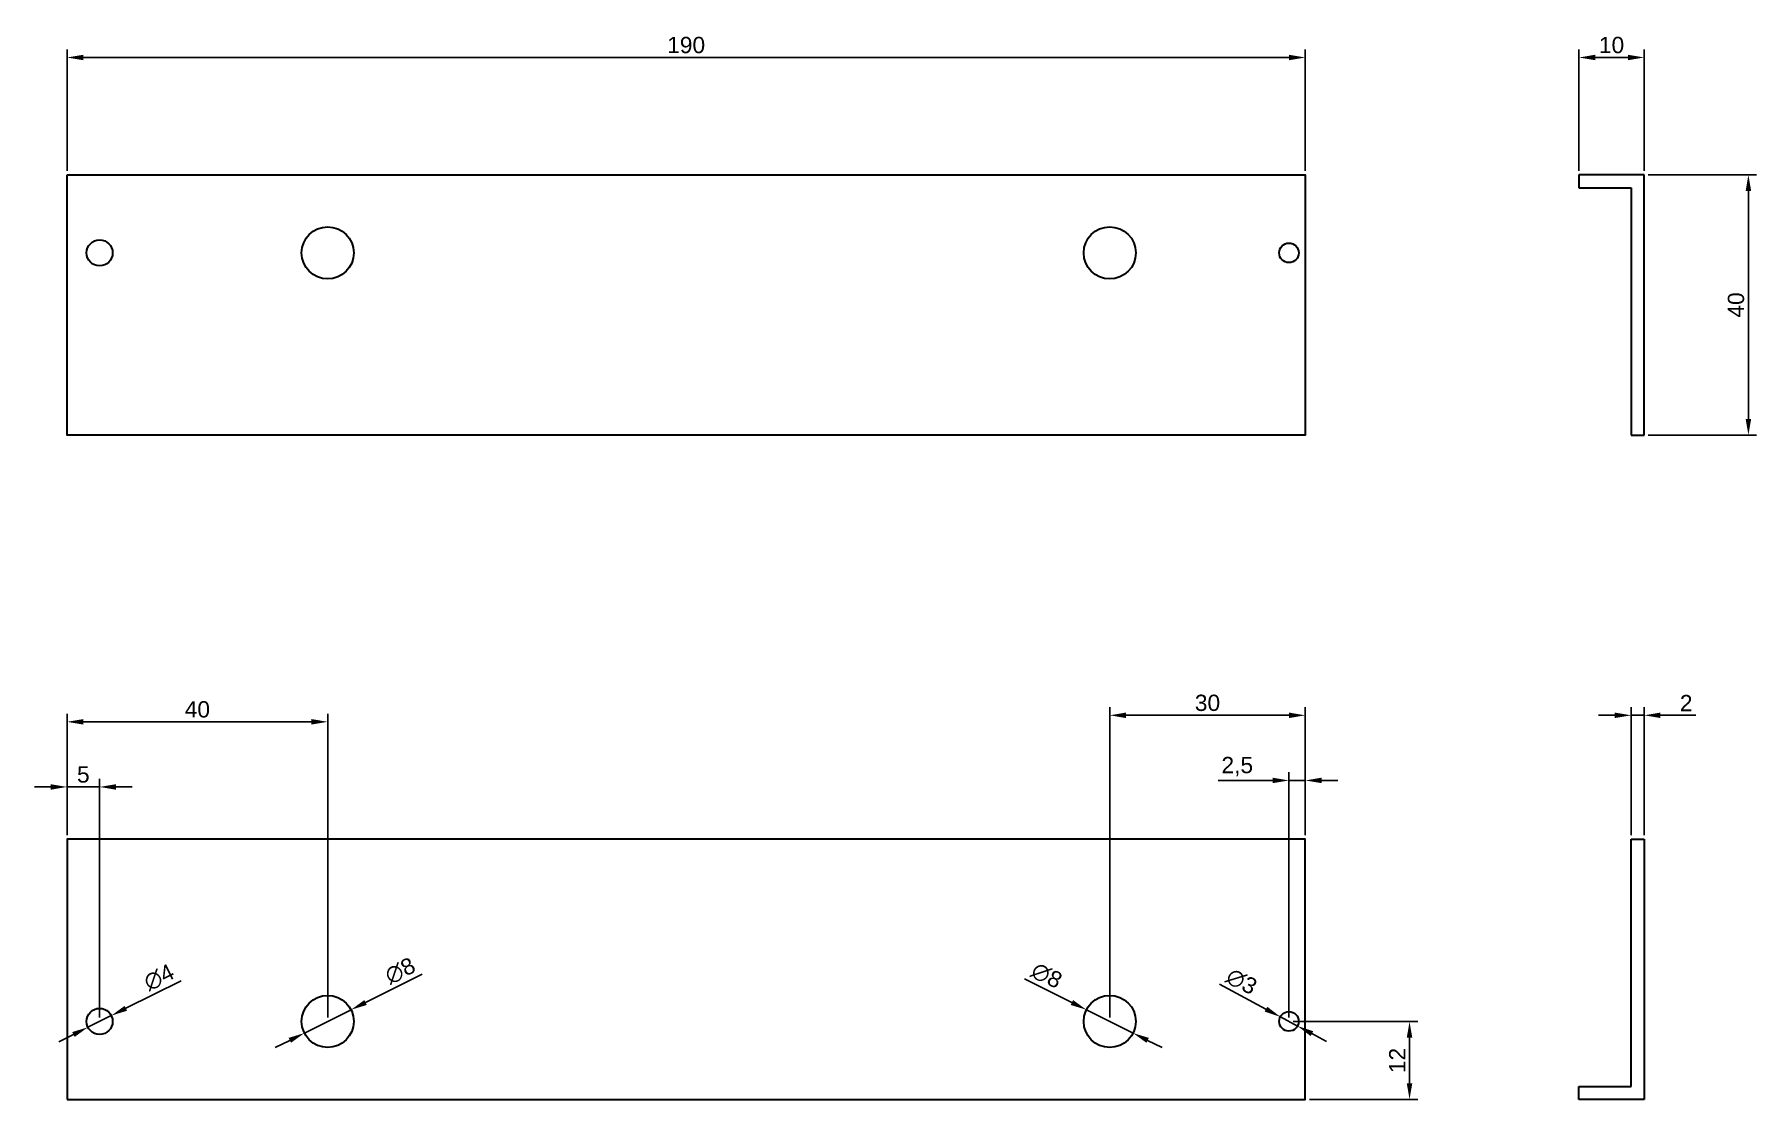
# Model space of a CAD drawing. Header units: millimetres. Extents: x -5 to 259, y 0 to 164.
import ezdxf

# ---------------------------------------------------------------- set-up
doc = ezdxf.new("R2010")
doc.units = ezdxf.units.MM
doc.layers.get('0').update_dxf_attribs({"lineweight": 30})
doc.layers.add('wymiarowanie', color=10, linetype='Continuous', lineweight=5)
doc.styles.get("Standard").update_dxf_attribs({"font": 'arial.ttf'})
doc.dimstyles.new('ISO-25', dxfattribs={"dimtxt": 2.5, "dimasz": 2.5, "dimexe": 1.25, "dimexo": 0.625, "dimtad": 1, "dimtxsty": 'Standard', "dimcen": 2.5, "dimadec": 0, "dimazin": 0, "dimtfac": 1, "dimtmove": 0, "dimatfit": 3, "dimfxl": 1, "dimarcsym": 0})

# ---------------------------------------------------------------- blocks, each defined once
blk = doc.blocks.new('*D13')
at = {"layer": 'Defpoints', "color": 0, "transparency": 16777216}
for p in [(190, 160), (0, 142), (190, 142)]:
    blk.add_point(p, dxfattribs=at)
at = {"layer": 'wymiarowanie', "color": 0, "lineweight": -2, "transparency": 16777216}
for p, q in [((0, 142.62), (0, 161.25)), ((190, 142.62), (190, 161.25)), ((2.5, 160), (187.5, 160))]:
    blk.add_line(p, q, dxfattribs=at)
at = {"layer": 'wymiarowanie', "color": 0, "transparency": 16777216}
for points in [[(2.5, 160.42), (2.5, 159.58), (0, 160)], [(187.5, 160.42), (187.5, 159.58), (190, 160)]]:
    blk.add_solid(points, dxfattribs=at)
at = {"layer": 'wymiarowanie', "color": 0, "transparency": 16777216, "insert": (95, 161.9), "char_height": 2.5, "attachment_point": 5}
blk.add_mtext('190', dxfattribs=at)
blk = doc.blocks.new('*D14')
at = {"layer": 'Defpoints', "color": 0, "transparency": 16777216}
for p in [(242, 142), (258, 142), (242, 102)]:
    blk.add_point(p, dxfattribs=at)
at = {"layer": 'wymiarowanie', "color": 0, "lineweight": -2, "transparency": 16777216}
for p, q in [((242.63, 142), (259.25, 142)), ((258, 104.5), (258, 139.5)), ((242.63, 102), (259.25, 102))]:
    blk.add_line(p, q, dxfattribs=at)
at = {"layer": 'wymiarowanie', "color": 0, "transparency": 16777216}
for points in [[(257.58, 139.5), (258.42, 139.5), (258, 142)], [(257.58, 104.5), (258.42, 104.5), (258, 102)]]:
    blk.add_solid(points, dxfattribs=at)
at = {"layer": 'wymiarowanie', "color": 0, "transparency": 16777216, "insert": (256.1, 122), "char_height": 2.5, "attachment_point": 5, "rotation": 90}
blk.add_mtext('40', dxfattribs=at)
blk = doc.blocks.new('*D15')
at = {"layer": 'Defpoints', "color": 0, "transparency": 16777216}
for p in [(242, 160), (232, 142), (242, 142)]:
    blk.add_point(p, dxfattribs=at)
at = {"layer": 'wymiarowanie', "color": 0, "lineweight": -2, "transparency": 16777216}
for p, q in [((232, 142.62), (232, 161.25)), ((242, 142.62), (242, 161.25)), ((234.5, 160), (239.5, 160))]:
    blk.add_line(p, q, dxfattribs=at)
at = {"layer": 'wymiarowanie', "color": 0, "transparency": 16777216}
for points in [[(234.5, 160.42), (234.5, 159.58), (232, 160)], [(239.5, 160.42), (239.5, 159.58), (242, 160)]]:
    blk.add_solid(points, dxfattribs=at)
at = {"layer": 'wymiarowanie', "color": 0, "transparency": 16777216, "insert": (237, 161.9), "char_height": 2.5, "attachment_point": 5}
blk.add_mtext('10', dxfattribs=at)
blk = doc.blocks.new('*D16')
at = {"layer": 'Defpoints', "color": 0, "transparency": 16777216}
for p in [(242, 59), (240, 40), (242, 40)]:
    blk.add_point(p, dxfattribs=at)
at = {"layer": 'wymiarowanie', "color": 0, "lineweight": -2, "transparency": 16777216}
for p, q in [((237.5, 59), (235, 59)), ((240, 40.62), (240, 60.25)), ((240, 59), (242, 59)), ((242, 40.62), (242, 60.25)), ((244.5, 59), (249.91, 59))]:
    blk.add_line(p, q, dxfattribs=at)
at = {"layer": 'wymiarowanie', "color": 0, "transparency": 16777216}
for points in [[(237.5, 59.42), (237.5, 58.58), (240, 59)], [(244.5, 59.42), (244.5, 58.58), (242, 59)]]:
    blk.add_solid(points, dxfattribs=at)
at = {"layer": 'wymiarowanie', "color": 0, "transparency": 16777216, "insert": (248.45, 60.88), "char_height": 2.5, "attachment_point": 5}
blk.add_mtext('2', dxfattribs=at)
blk = doc.blocks.new('*D17')
at = {"layer": 'Defpoints', "color": 0, "transparency": 16777216}
for p in [(187.5, 12), (206, 12), (190, 0)]:
    blk.add_point(p, dxfattribs=at)
at = {"layer": 'wymiarowanie', "color": 0, "lineweight": -2, "transparency": 16777216}
for p, q in [((188.13, 12), (207.25, 12)), ((206, 2.5), (206, 9.5)), ((190.63, 0), (207.25, 0))]:
    blk.add_line(p, q, dxfattribs=at)
at = {"layer": 'wymiarowanie', "color": 0, "transparency": 16777216}
for points in [[(205.58, 9.5), (206.42, 9.5), (206, 12)], [(205.58, 2.5), (206.42, 2.5), (206, 0)]]:
    blk.add_solid(points, dxfattribs=at)
at = {"layer": 'wymiarowanie', "color": 0, "transparency": 16777216, "insert": (204.12, 6), "char_height": 2.5, "attachment_point": 5, "rotation": 90}
blk.add_mtext('12', dxfattribs=at)
blk = doc.blocks.new('*D18')
at = {"layer": 'Defpoints', "color": 0, "transparency": 16777216}
for p in [(187.5, 49), (190, 40), (187.5, 12)]:
    blk.add_point(p, dxfattribs=at)
at = {"layer": 'wymiarowanie', "color": 0, "lineweight": -2, "transparency": 16777216}
for p, q in [((187.5, 12.62), (187.5, 50.25)), ((190, 40.62), (190, 50.25)), ((185, 49), (176.64, 49)), ((190, 49), (187.5, 49)), ((192.5, 49), (195, 49))]:
    blk.add_line(p, q, dxfattribs=at)
at = {"layer": 'wymiarowanie', "color": 0, "transparency": 16777216}
for points in [[(185, 49.42), (185, 48.58), (187.5, 49)], [(192.5, 49.42), (192.5, 48.58), (190, 49)]]:
    blk.add_solid(points, dxfattribs=at)
at = {"layer": 'wymiarowanie', "color": 0, "transparency": 16777216, "insert": (179.57, 51.13), "char_height": 2.5, "attachment_point": 5}
blk.add_mtext('2,5', dxfattribs=at)
blk = doc.blocks.new('*D19')
at = {"layer": 'Defpoints', "color": 0, "transparency": 16777216}
for p in [(160, 59), (190, 40), (160, 12)]:
    blk.add_point(p, dxfattribs=at)
at = {"layer": 'wymiarowanie', "color": 0, "lineweight": -2, "transparency": 16777216}
for p, q in [((160, 12.62), (160, 60.25)), ((187.5, 59), (162.5, 59)), ((190, 40.62), (190, 60.25))]:
    blk.add_line(p, q, dxfattribs=at)
at = {"layer": 'wymiarowanie', "color": 0, "transparency": 16777216}
for points in [[(162.5, 59.42), (162.5, 58.58), (160, 59)], [(187.5, 59.42), (187.5, 58.58), (190, 59)]]:
    blk.add_solid(points, dxfattribs=at)
at = {"layer": 'wymiarowanie', "color": 0, "transparency": 16777216, "insert": (175, 60.9), "char_height": 2.5, "attachment_point": 5}
blk.add_mtext('30', dxfattribs=at)
blk = doc.blocks.new('*D20')
at = {"layer": 'Defpoints', "color": 0, "transparency": 16777216}
for p in [(5, 48), (0, 40), (5, 12)]:
    blk.add_point(p, dxfattribs=at)
at = {"layer": 'wymiarowanie', "color": 0, "lineweight": -2, "transparency": 16777216}
for p, q in [((-2.5, 48), (-5, 48)), ((0, 40.62), (0, 49.25)), ((0, 48), (5, 48)), ((5, 12.62), (5, 49.25)), ((7.5, 48), (10, 48))]:
    blk.add_line(p, q, dxfattribs=at)
at = {"layer": 'wymiarowanie', "color": 0, "transparency": 16777216}
for points in [[(-2.5, 48.42), (-2.5, 47.58), (0, 48)], [(7.5, 48.42), (7.5, 47.58), (5, 48)]]:
    blk.add_solid(points, dxfattribs=at)
at = {"layer": 'wymiarowanie', "color": 0, "transparency": 16777216, "insert": (2.5, 49.9), "char_height": 2.5, "attachment_point": 5}
blk.add_mtext('5', dxfattribs=at)
blk = doc.blocks.new('*D21')
at = {"layer": 'Defpoints', "color": 0, "transparency": 16777216}
for p in [(40, 58), (0, 40), (40, 12)]:
    blk.add_point(p, dxfattribs=at)
at = {"layer": 'wymiarowanie', "color": 0, "lineweight": -2, "transparency": 16777216}
for p, q in [((0, 40.62), (0, 59.25)), ((40, 12.62), (40, 59.25)), ((2.5, 58), (37.5, 58))]:
    blk.add_line(p, q, dxfattribs=at)
at = {"layer": 'wymiarowanie', "color": 0, "transparency": 16777216}
for points in [[(2.5, 58.42), (2.5, 57.58), (0, 58)], [(37.5, 58.42), (37.5, 57.58), (40, 58)]]:
    blk.add_solid(points, dxfattribs=at)
at = {"layer": 'wymiarowanie', "color": 0, "transparency": 16777216, "insert": (20, 59.9), "char_height": 2.5, "attachment_point": 5}
blk.add_mtext('40', dxfattribs=at)
blk = doc.blocks.new('*D22')
at = {"layer": 'Defpoints', "color": 0, "transparency": 16777216}
for p in [(3.21, 11.11), (6.79, 12.89)]:
    blk.add_point(p, dxfattribs=at)
at = {"layer": 'wymiarowanie', "color": 0, "lineweight": -2, "transparency": 16777216}
for p, q in [((17.5, 18.25), (9.02, 14.01)), ((3.21, 11.11), (6.79, 12.89)), ((0.98, 9.99), (-1.26, 8.87))]:
    blk.add_line(p, q, dxfattribs=at)
at = {"layer": 'wymiarowanie', "color": 0, "transparency": 16777216}
for points in [[(8.84, 14.39), (9.21, 13.64), (6.79, 12.89)], [(0.79, 10.36), (1.16, 9.61), (3.21, 11.11)]]:
    blk.add_solid(points, dxfattribs=at)
at = {"layer": 'wymiarowanie', "color": 0, "transparency": 16777216, "insert": (14.12, 18.76), "char_height": 2.5, "attachment_point": 5, "rotation": 26.5651}
blk.add_mtext('∅4', dxfattribs=at)
blk = doc.blocks.new('*D23')
at = {"layer": 'Defpoints', "color": 0, "transparency": 16777216}
for p in [(43.58, 13.79), (36.42, 10.21)]:
    blk.add_point(p, dxfattribs=at)
at = {"layer": 'wymiarowanie', "color": 0, "lineweight": -2, "transparency": 16777216}
for p, q in [((54.51, 19.26), (45.81, 14.91)), ((36.42, 10.21), (43.58, 13.79)), ((34.19, 9.09), (31.95, 7.98))]:
    blk.add_line(p, q, dxfattribs=at)
at = {"layer": 'wymiarowanie', "color": 0, "transparency": 16777216}
for points in [[(45.63, 15.28), (46, 14.53), (43.58, 13.79)], [(34, 9.47), (34.37, 8.72), (36.42, 10.21)]]:
    blk.add_solid(points, dxfattribs=at)
at = {"layer": 'wymiarowanie', "color": 0, "transparency": 16777216, "insert": (51.12, 19.76), "char_height": 2.5, "attachment_point": 5, "rotation": 26.5651}
blk.add_mtext('∅8', dxfattribs=at)
blk = doc.blocks.new('*D24')
at = {"layer": 'Defpoints', "color": 0, "transparency": 16777216}
for p in [(156.42, 13.79), (163.58, 10.21)]:
    blk.add_point(p, dxfattribs=at)
at = {"layer": 'wymiarowanie', "color": 0, "lineweight": -2, "transparency": 16777216}
for p, q in [((146.93, 18.54), (154.19, 14.91)), ((163.58, 10.21), (156.42, 13.79)), ((165.81, 9.09), (168.05, 7.98))]:
    blk.add_line(p, q, dxfattribs=at)
at = {"layer": 'wymiarowanie', "color": 0, "transparency": 16777216}
for points in [[(154.37, 15.28), (154, 14.53), (156.42, 13.79)], [(166, 9.47), (165.63, 8.72), (163.58, 10.21)]]:
    blk.add_solid(points, dxfattribs=at)
at = {"layer": 'wymiarowanie', "color": 0, "transparency": 16777216, "insert": (150.32, 19.04), "char_height": 2.5, "attachment_point": 5, "rotation": 333.4349}
blk.add_mtext('∅8', dxfattribs=at)
blk = doc.blocks.new('*D25')
at = {"layer": 'Defpoints', "color": 0, "transparency": 16777216}
for p in [(186.18, 12.71), (188.82, 11.29)]:
    blk.add_point(p, dxfattribs=at)
at = {"layer": 'wymiarowanie', "color": 0, "lineweight": -2, "transparency": 16777216}
for p, q in [((176.82, 17.7), (183.97, 13.88)), ((188.82, 11.29), (186.18, 12.71)), ((191.03, 10.12), (193.24, 8.94))]:
    blk.add_line(p, q, dxfattribs=at)
at = {"layer": 'wymiarowanie', "color": 0, "transparency": 16777216}
for points in [[(184.17, 14.25), (183.77, 13.51), (186.18, 12.71)], [(191.23, 10.49), (190.83, 9.75), (188.82, 11.29)]]:
    blk.add_solid(points, dxfattribs=at)
at = {"layer": 'wymiarowanie', "color": 0, "transparency": 16777216, "insert": (180.22, 18.12), "char_height": 2.5, "attachment_point": 5, "rotation": 331.9275}
blk.add_mtext('∅3', dxfattribs=at)

msp = doc.modelspace()

# ---------------------------------------------------------------- linework, layer by layer
for p, q in [((242, 142), (232, 142)), ((232, 142), (232, 142)), ((232, 142), (232, 140)), ((242, 102), (242, 142)), ((232, 140), (240, 140)), ((240, 140), (240, 102)), ((240, 102), (242, 102)), ((240, 40), (242, 40)), ((240, 2), (240, 40)), ((242, 40), (242, 0)), ((232, 0), (232, 2)), ((232, 2), (240, 2)), ((242, 0), (232, 0)), ((232, 0), (232, 0))]:
    msp.add_line(p, q)
for points in [[(0, 142), (190, 142), (190, 102), (0, 102)], [(0, 0), (190, 0), (190, 40), (0, 40)]]:
    msp.add_lwpolyline(points, close=True)
for centre, radius in [((40, 130), 4), ((160, 130), 4), ((5, 130), 2), ((187.5, 130), 1.5), ((40, 12), 4), ((160, 12), 4), ((5, 12), 2), ((187.5, 12), 1.5)]:
    msp.add_circle(centre, radius)

# ---------------------------------------------------------------- dimensions: what is measured, and where the dimension line sits
at = {"layer": 'wymiarowanie'}
for base, p1, p2, picture, middle in [((190, 160), (0, 142), (190, 142), '*D13', (95, 161.901)), ((242, 160), (232, 142), (242, 142), '*D15', (237, 161.901)), ((40, 58), (0, 40), (40, 12), '*D21', (20, 59.901)), ((160, 59), (190, 40), (160, 12), '*D19', (175, 60.902)), ((242, 59), (240, 40), (242, 40), '*D16', (248.453, 60.88)), ((5, 48), (0, 40), (5, 12), '*D20', (2.5, 49.896)), ((187.5, 49), (190, 40), (187.5, 12), '*D18', (179.569, 51.127))]:
    dim = msp.add_linear_dim(base=base, p1=p1, p2=p2, dimstyle='ISO-25', dxfattribs=at)
    dim.commit()
    dim.dimension.update_dxf_attribs({"geometry": picture, "text_midpoint": middle})
for base, p1, p2, picture, middle in [((258, 142), (242, 102), (242, 142), '*D14', (256.099, 122)), ((206, 12), (190, 0), (187.5, 12), '*D17', (204.12, 6))]:
    dim = msp.add_linear_dim(base=base, p1=p1, p2=p2, angle=90, dimstyle='ISO-25', dxfattribs=at)
    dim.commit()
    dim.dimension.update_dxf_attribs({"geometry": picture, "text_midpoint": middle})
for p1, p2, picture, middle in [((3.211, 11.106), (6.789, 12.894), '*D22', (15, 17)), ((36.422, 10.211), (43.578, 13.789), '*D23', (52, 18)), ((163.578, 10.211), (156.422, 13.789), '*D24', (149.44, 17.28)), ((188.824, 11.294), (186.176, 12.706), '*D25', (179.29, 16.379))]:
    dim = msp.add_diameter_dim_2p(p1=p1, p2=p2, dimstyle='ISO-25', dxfattribs=at)
    dim.commit()
    dim.dimension.update_dxf_attribs({"geometry": picture, "text_midpoint": middle, "dimtype": 163})

doc.saveas('drawing.dxf')
